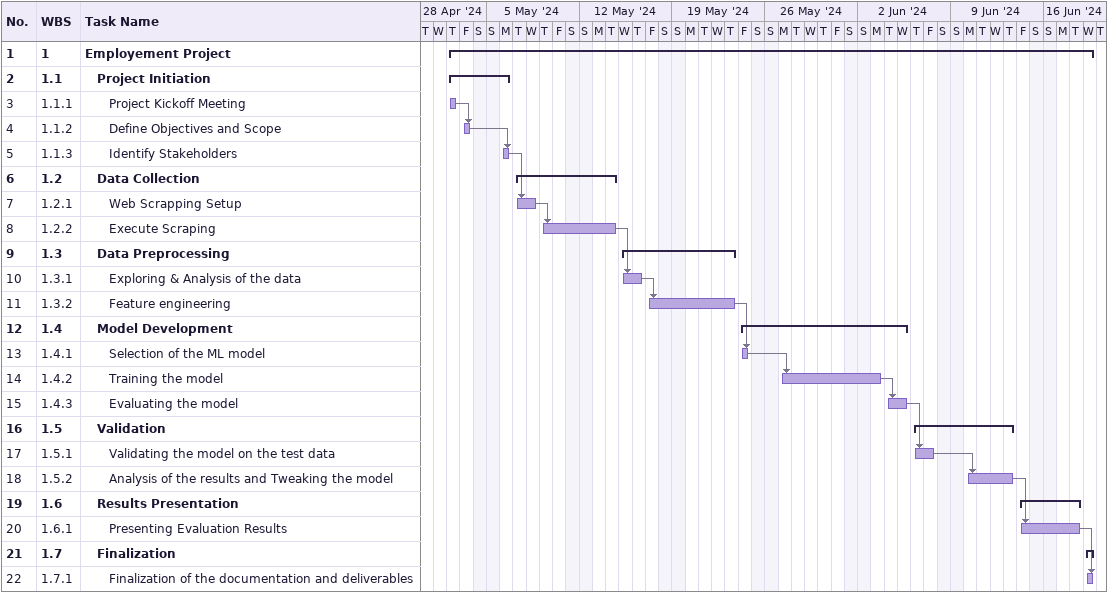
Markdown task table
| ID | WBS | Task | Start | Finish | Predecessors |
|---|---|---|---|---|---|
| 1 | 1 | **Employement Project** | 2024-05-02 | 2024-06-19 |  |
| 2 | 1.1 | **Project Initiation** | 2024-05-02 | 2024-05-06 |  |
| 3 | 1.1.1 | Project Kickoff Meeting | 2024-05-02 | 2024-05-02 |  |
| 4 | 1.1.2 | Define Objectives and Scope | 2024-05-03 | 2024-05-03 | 3 |
| 5 | 1.1.3 | Identify Stakeholders | 2024-05-06 | 2024-05-06 | 4 |
| 6 | 1.2 | **Data Collection** | 2024-05-07 | 2024-05-14 |  |
| 7 | 1.2.1 | Web Scrapping Setup | 2024-05-07 | 2024-05-08 | 5 |
| 8 | 1.2.2 | Execute Scraping | 2024-05-09 | 2024-05-14 | 7 |
| 9 | 1.3 | **Data Preprocessing** | 2024-05-15 | 2024-05-23 |  |
| 10 | 1.3.1 | Exploring & Analysis of the data | 2024-05-15 | 2024-05-16 | 8 |
| 11 | 1.3.2 | Feature engineering | 2024-05-17 | 2024-05-23 | 10 |
| 12 | 1.4 | **Model Development** | 2024-05-24 | 2024-06-05 |  |
| 13 | 1.4.1 | Selection of the ML model | 2024-05-24 | 2024-05-24 | 11 |
| 14 | 1.4.2 | Training the model | 2024-05-27 | 2024-06-03 | 13 |
| 15 | 1.4.3 | Evaluating the model | 2024-06-04 | 2024-06-05 | 14 |
| 16 | 1.5 | **Validation** | 2024-06-06 | 2024-06-13 |  |
| 17 | 1.5.1 | Validating the model on the test data | 2024-06-06 | 2024-06-07 | 15 |
| 18 | 1.5.2 | Analysis of the results and Tweaking the model | 2024-06-10 | 2024-06-13 | 17 |
| 19 | 1.6 | **Results Presentation** | 2024-06-14 | 2024-06-18 |  |
| 20 | 1.6.1 | Presenting Evaluation Results | 2024-06-14 | 2024-06-18 | 18 |
| 21 | 1.7 | **Finalization** | 2024-06-19 | 2024-06-19 |  |
| 22 | 1.7.1 | Finalization of the documentation and deliverables | 2024-06-19 | 2024-06-19 | 20 |
